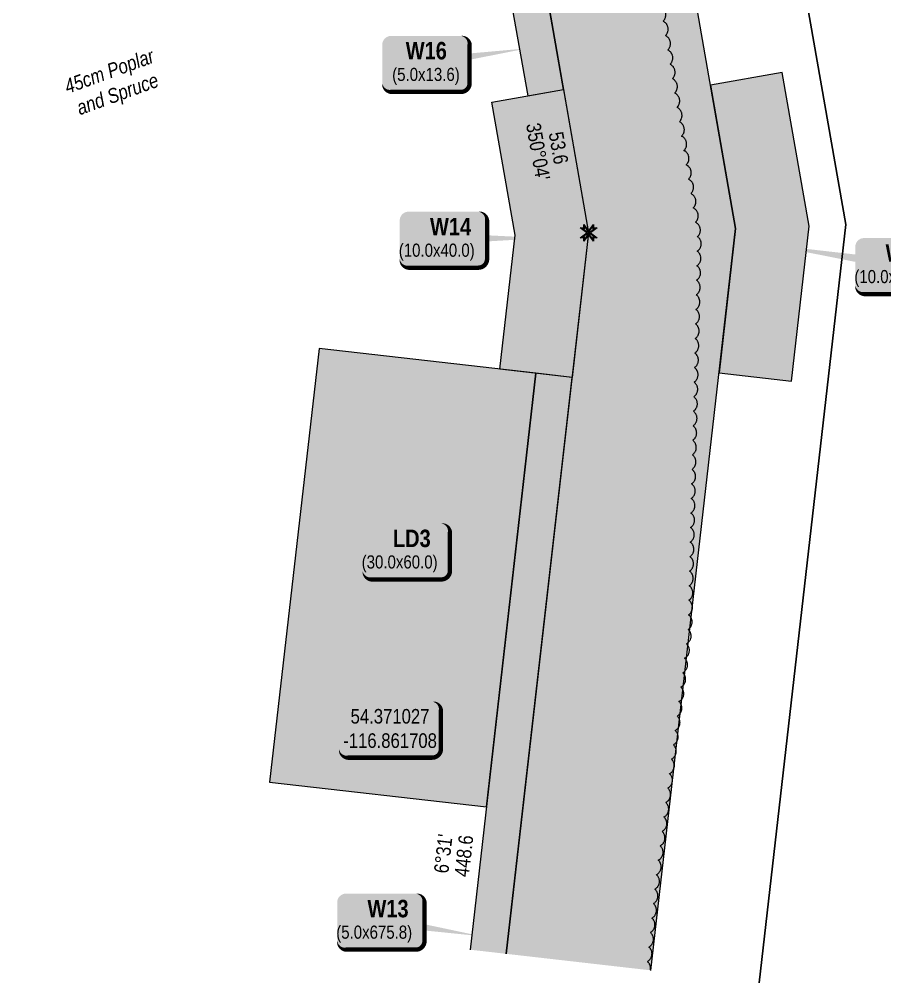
# Model space of a CAD drawing. Extents: x 507923 to 518388, y 6020717 to 6030806.
# Drawn here: x 514898 to 515493, y 6023086 to 6023748 of the extents above; entities that cross this region are included whole.
import ezdxf
from ezdxf.enums import TextEntityAlignment as Align

# ---------------------------------------------------------------- set-up
doc = ezdxf.new("R2010")
doc.units = 0
doc.header["$LTSCALE"] = 5
doc.linetypes.add('0', pattern=[1, 1, 0])
for name, color, linetype in [('DETAIL-T', 7, 'Continuous'), ('F-RW', 190, 'Continuous'), ('L-BD1', 253, 'Continuous'), ('L-MON', 1, 'Continuous'), ('P-PROPOSED', 10, 'Continuous'), ('P-PROPOSED-H', 21, 'Continuous'), ('P-TEMP-BLOCKS', 250, 'Continuous'), ('P-TEMP-H', 41, 'Continuous'), ('P-TEMP_WORKSPACE', 46, 'Continuous'), ('T-BUSH', 110, '0'), ('T-BUSH-T', 110, 'Continuous')]:
    doc.layers.add(name, color=color, linetype=linetype)
doc.styles.add('80', font='ARIALN.TTF', dxfattribs={"height": 10})
doc.styles.add('80L', font='ARIALN.TTF', dxfattribs={"height": 10})
doc.styles.add('80LS', font='ARIALNI.TTF', dxfattribs={"height": 10})
doc.styles.add('BOLD', font='ARIALNB.TTF')

# ---------------------------------------------------------------- blocks, each defined once
blk = doc.blocks.new('*U739')
at = {"true_color": 0xff8aff}
h = blk.add_hatch(color=211, dxfattribs=at)
edge = h.paths.add_edge_path()
edge.add_line((-24, -20), (24, -20))
edge.add_arc((24, -14), 6, 270, 360)
edge.add_line((30, -14), (30, 12.5))
edge.add_arc((24, 12.5), 6, 0, 90)
edge.add_line((24, 18.5), (-24, 18.5))
edge.add_arc((-24, 12.5), 6, 90, 180)
edge.add_line((-30, 12.5), (-30, -14))
edge.add_arc((-24, -14), 6, 180, 270)
at = {"color": 250, "flags": 128}
blk.add_lwpolyline([(-24, -20, 3, 3, 0), (24, -20, 3, 3, 0.414214), (30, -14, 3, 3, 0), (30, 12.5, 3, 0, 0.414214), (24, 18.5, 0, 0, 0), (-24, 18.5, 0, 0, 0.414214), (-30, 12.5, 0, 0, 0), (-30, -14, 0, 3, 0.414214)], format="xyseb", close=True, dxfattribs=at)
at = {"flags": 128}
blk.add_lwpolyline([(68.8, 0.35, 0, 7.5, 0), (0, 0, 0, 0, 0)], format="xyseb", dxfattribs=at)
at = {"color": 250}
for tag, p, height, style in [('TEMP_AREA_W1_001', (-9.21, 2.24), 12, 'BOLD'), ('ENTER_TEXT_001', (-30.66, -12.47), 9, '80')]:
    blk.add_attdef(tag, p, '', height=height, dxfattribs=dict(at, style=style))
blk = doc.blocks.new('*U373')
at = {"true_color": 0xff8aff}
h = blk.add_hatch(color=211, dxfattribs=at)
edge = h.paths.add_edge_path()
edge.add_line((-24, -20), (24, -20))
edge.add_arc((24, -14), 6, 270, 360)
edge.add_line((30, -14), (30, 12.5))
edge.add_arc((24, 12.5), 6, 0, 90)
edge.add_line((24, 18.5), (-24, 18.5))
edge.add_arc((-24, 12.5), 6, 90, 180)
edge.add_line((-30, 12.5), (-30, -14))
edge.add_arc((-24, -14), 6, 180, 270)
at = {"color": 250, "flags": 128}
blk.add_lwpolyline([(-24, -20, 3, 3, 0), (24, -20, 3, 3, 0.414214), (30, -14, 3, 3, 0), (30, 12.5, 3, 0, 0.414214), (24, 18.5, 0, 0, 0), (-24, 18.5, 0, 0, 0.414214), (-30, 12.5, 0, 0, 0), (-30, -14, 0, 3, 0.414214)], format="xyseb", close=True, dxfattribs=at)
at = {"flags": 128}
blk.add_lwpolyline([(22.01, 6.44, 0, 7.5, 0), (0, 0, 0, 0, 0)], format="xyseb", dxfattribs=at)
at = {"color": 250}
for tag, p, height, style in [('TEMP_AREA_W1_001', (-9.21, 2.24), 12, 'BOLD'), ('ENTER_TEXT_001', (-30.66, -12.47), 9, '80')]:
    blk.add_attdef(tag, p, '', height=height, dxfattribs=dict(at, style=style))
blk = doc.blocks.new('*U372')
at = {"true_color": 0xff8aff}
h = blk.add_hatch(color=211, dxfattribs=at)
edge = h.paths.add_edge_path()
edge.add_line((-24, -20), (24, -20))
edge.add_arc((24, -14), 6, 270, 360)
edge.add_line((30, -14), (30, 12.5))
edge.add_arc((24, 12.5), 6, 0, 90)
edge.add_line((24, 18.5), (-24, 18.5))
edge.add_arc((-24, 12.5), 6, 90, 180)
edge.add_line((-30, 12.5), (-30, -14))
edge.add_arc((-24, -14), 6, 180, 270)
at = {"color": 250, "flags": 128}
blk.add_lwpolyline([(-24, -20, 3, 3, 0), (24, -20, 3, 3, 0.414214), (30, -14, 3, 3, 0), (30, 12.5, 3, 0, 0.414214), (24, 18.5, 0, 0, 0), (-24, 18.5, 0, 0, 0.414214), (-30, 12.5, 0, 0, 0), (-30, -14, 0, 3, 0.414214)], format="xyseb", close=True, dxfattribs=at)
at = {"flags": 128}
blk.add_lwpolyline([(-90.25, 14.08, 0, 7.5, 0), (0, 0, 0, 0, 0)], format="xyseb", dxfattribs=at)
at = {"color": 250}
for tag, p, height, style in [('TEMP_AREA_W1_001', (-9.21, 2.24), 12, 'BOLD'), ('ENTER_TEXT_001', (-30.66, -12.47), 9, '80')]:
    blk.add_attdef(tag, p, '', height=height, dxfattribs=dict(at, style=style))
blk = doc.blocks.new('*U639')
h = blk.add_hatch(color=254)
edge = h.paths.add_edge_path()
edge.add_line((-29, -20), (29, -20))
edge.add_arc((29, -14), 6, 270, 360)
edge.add_line((35, -14), (35, 12.5))
edge.add_arc((29, 12.5), 6, 0, 90)
edge.add_line((29, 18.5), (-29, 18.5))
edge.add_arc((-29, 12.5), 6, 90, 180)
edge.add_line((-35, 12.5), (-35, -14))
edge.add_arc((-29, -14), 6, 180, 270)
at = {"color": 1, "flags": 128}
blk.add_lwpolyline([(-29, -20, 3, 3, 0), (29, -20, 3, 3, 0.414214), (35, -14, 3, 3, 0), (35, 12.5, 3, 0, 0.414214), (29, 18.5, 0, 0, 0), (-29, 18.5, 0, 0, 0.414214), (-35, 12.5, 0, 0, 0), (-35, -14, 0, 3, 0.414214)], format="xyseb", close=True, dxfattribs=at)
blk.add_lwpolyline([(66.22, -53.82, 0, 10, 0), (0, 0, 5, 5, 0)], format="xyseb", dxfattribs=at)
at = {"color": 1, "style": '80'}
blk.add_attdef('ENTER_TEXT_001', (-35.99, -5), '', height=10, dxfattribs=at)
blk = doc.blocks.new('TEMP')
h = blk.add_hatch(color=255)
h.dxf.hatch_style = 1
h.paths.add_polyline_path([(0, 0.25), (-0.67, 1.15), (-0.67, 0.67), (-1.15, 0.67), (-0.25, 0), (-1.15, -0.67), (-0.67, -0.67), (-0.67, -1.15), (0, -0.25), (0.67, -1.15), (0.67, -0.67), (1.15, -0.67), (0.25, 0), (1.15, 0.67), (0.67, 0.67), (0.67, 1.15)])
h.paths.add_polyline_path([(0.57, 0.85), (0.57, 0.57), (0.85, 0.57), (0.08, 0), (0.85, -0.57), (0.57, -0.57), (0.57, -0.85), (0, -0.08), (-0.57, -0.85), (-0.57, -0.57), (-0.85, -0.57), (-0.08, 0), (-0.85, 0.57), (-0.57, 0.57), (-0.57, 0.85), (0, 0.08)], flags=16)
h = blk.add_hatch(color=1)
h.dxf.hatch_style = 1
h.paths.add_polyline_path([(0, 0.08), (-0.57, 0.85), (-0.57, 0.57), (-0.85, 0.57), (-0.08, 0), (-0.85, -0.57), (-0.57, -0.57), (-0.57, -0.85), (0, -0.08), (0.57, -0.85), (0.57, -0.57), (0.85, -0.57), (0.08, 0), (0.85, 0.57), (0.57, 0.57), (0.57, 0.85)])
at = {"color": 1}
for p, q in [((-0.08, 0), (0.08, 0)), ((0, 0.08), (0, -0.08))]:
    blk.add_line(p, q, dxfattribs=at)
at = {"color": 255, "flags": 128}
blk.add_lwpolyline([(-0.25, 0), (-1.15, 0.67), (-0.67, 0.67), (-0.67, 1.15), (0, 0.25), (0.67, 1.15), (0.67, 0.67), (1.15, 0.67), (0.25, 0), (1.15, -0.67), (0.67, -0.67), (0.67, -1.15), (0, -0.25), (-0.67, -1.15), (-0.67, -0.67), (-1.15, -0.67)], close=True, dxfattribs=at)
at = {"color": 1, "flags": 128}
blk.add_lwpolyline([(-0.08, 0), (-0.85, 0.57), (-0.57, 0.57), (-0.57, 0.85), (0, 0.08), (0.57, 0.85), (0.57, 0.57), (0.85, 0.57), (0.08, 0), (0.85, -0.57), (0.57, -0.57), (0.57, -0.85), (0, -0.08), (-0.57, -0.85), (-0.57, -0.57), (-0.85, -0.57)], close=True, dxfattribs=at)
blk = doc.blocks.new('*U738')
at = {"true_color": 0xff8aff}
h = blk.add_hatch(color=211, dxfattribs=at)
edge = h.paths.add_edge_path()
edge.add_line((-24, -20), (24, -20))
edge.add_arc((24, -14), 6, 270, 360)
edge.add_line((30, -14), (30, 12.5))
edge.add_arc((24, 12.5), 6, 0, 90)
edge.add_line((24, 18.5), (-24, 18.5))
edge.add_arc((-24, 12.5), 6, 90, 180)
edge.add_line((-30, 12.5), (-30, -14))
edge.add_arc((-24, -14), 6, 180, 270)
at = {"color": 250, "flags": 128}
blk.add_lwpolyline([(-24, -20, 3, 3, 0), (24, -20, 3, 3, 0.414214), (30, -14, 3, 3, 0), (30, 12.5, 3, 0, 0.414214), (24, 18.5, 0, 0, 0), (-24, 18.5, 0, 0, 0.414214), (-30, 12.5, 0, 0, 0), (-30, -14, 0, 3, 0.414214)], format="xyseb", close=True, dxfattribs=at)
at = {"flags": 128}
blk.add_lwpolyline([(68.82, -10.76, 0, 7.5, 0), (0, 0, 0, 0, 0)], format="xyseb", dxfattribs=at)
at = {"color": 250}
for tag, p, height, style in [('TEMP_AREA_W1_001', (-9.21, 2.24), 12, 'BOLD'), ('ENTER_TEXT_001', (-30.66, -12.47), 9, '80')]:
    blk.add_attdef(tag, p, '', height=height, dxfattribs=dict(at, style=style))
blk = doc.blocks.new('*U740')
at = {"true_color": 0xff8aff}
h = blk.add_hatch(color=211, dxfattribs=at)
edge = h.paths.add_edge_path()
edge.add_line((-24, -20), (24, -20))
edge.add_arc((24, -14), 6, 270, 360)
edge.add_line((30, -14), (30, 12.5))
edge.add_arc((24, 12.5), 6, 0, 90)
edge.add_line((24, 18.5), (-24, 18.5))
edge.add_arc((-24, 12.5), 6, 90, 180)
edge.add_line((-30, 12.5), (-30, -14))
edge.add_arc((-24, -14), 6, 180, 270)
at = {"color": 250, "flags": 128}
blk.add_lwpolyline([(-24, -20, 3, 3, 0), (24, -20, 3, 3, 0.414214), (30, -14, 3, 3, 0), (30, 12.5, 3, 0, 0.414214), (24, 18.5, 0, 0, 0), (-24, 18.5, 0, 0, 0.414214), (-30, 12.5, 0, 0, 0), (-30, -14, 0, 3, 0.414214)], format="xyseb", close=True, dxfattribs=at)
at = {"flags": 128}
blk.add_lwpolyline([(69.86, 9.98, 0, 7.5, 0), (0, 0, 0, 0, 0)], format="xyseb", dxfattribs=at)
at = {"color": 250}
for tag, p, height, style in [('TEMP_AREA_W1_001', (-9.21, 2.24), 12, 'BOLD'), ('ENTER_TEXT_001', (-30.66, -12.47), 9, '80')]:
    blk.add_attdef(tag, p, '', height=height, dxfattribs=dict(at, style=style))

msp = doc.modelspace()

# ---------------------------------------------------------------- hatches: boundary and pattern name
at = {"layer": 'P-PROPOSED-H'}
h = msp.add_hatch(color=256, dxfattribs=at)
h.dxf.hatch_style = 1
h.paths.add_polyline_path([(515331.939, 6023094.927), (515232.638, 6023106.275), (515289.244, 6023601.592), (515243.054, 6023865.303), (515243.006, 6023931.283), (514898.843, 6023931.032), (514898.265, 6024613.191), (515199.893, 6024701.314), (515240.15, 6024724.715), (515254.05, 6024847.006), (515422.96, 6024980.928), (515467.589, 6025371.365), (515566.889, 6025360.014), (515517.55, 6024928.376), (515348.67, 6024794.477), (515333.787, 6024663.54), (515239.602, 6024608.791), (514998.275, 6024538.285), (514998.704, 6024031.052), (515362.514, 6024031.317), (515343.99, 6023868.343), (515390.185, 6023604.601)])
at = {"layer": 'P-TEMP-H'}
h = msp.add_hatch(color=256, dxfattribs=at)
h.dxf.hatch_style = 1
h.paths.add_polyline_path([(515235.686, 6023762.544), (515247.388, 6023695.729), (515272, 6023700.04), (515260.298, 6023766.855)])
h = msp.add_hatch(color=256, dxfattribs=at)
h.dxf.hatch_style = 1
h.paths.add_polyline_path([(515428.487, 6023499.627), (515440.655, 6023606.106), (515422.165, 6023711.67), (515372.941, 6023703.049), (515390.185, 6023604.601), (515378.836, 6023505.301)])
h = msp.add_hatch(color=256, dxfattribs=at)
h.dxf.hatch_style = 1
h.paths.add_polyline_path([(515228.245, 6023507.966), (515238.773, 6023600.087), (515222.776, 6023691.418), (515272, 6023700.04), (515289.244, 6023601.592), (515277.896, 6023502.292)])
h = msp.add_hatch(color=256, dxfattribs=at)
h.dxf.hatch_style = 1
h.paths.add_polyline_path([(515104.12, 6023522.151), (515070.076, 6023224.25), (515219.026, 6023207.228), (515253.07, 6023505.129)])
h = msp.add_hatch(color=256, dxfattribs=at)
h.dxf.hatch_style = 1
h.paths.add_polyline_path([(515232.638, 6023106.275), (515207.813, 6023109.113), (515253.07, 6023505.129), (515277.896, 6023502.292)])

# ---------------------------------------------------------------- linework, layer by layer
at = {"layer": 'F-RW', "flags": 128}
for points in [[(515331.939, 6023094.927), (515390.185, 6023604.601), (515343.99, 6023868.343), (515362.514, 6024031.317), (515388.391, 6024259.962), (515403.42, 6024392.239), (515414.945, 6024493.682), (515420.586, 6024543.336), (515423.056, 6024568.869), (515443.412, 6024741.828), (515612.067, 6024875.683), (515666.285, 6025348.653)], [(515406.327, 6023086.426), (515465.857, 6023607.261), (515419.645, 6023871.023), (515474.609, 6024354.807), (515510.406, 6024411.463), (515554.862, 6024481.793), (515584.492, 6024528.678), (515599.31, 6024552.116), (515664.101, 6024664.428), (515682.986, 6024836.823), (515740.492, 6025340.146)], [(515740.492, 6025340.146), (515711.01, 6025082.107), (515682.986, 6024836.823), (515514.163, 6024702.955), (515474.609, 6024354.807), (515419.645, 6023871.023), (515465.857, 6023607.261), (515406.334, 6023086.425)]]:
    msp.add_lwpolyline(points, dxfattribs=at)
at = {"layer": 'P-PROPOSED', "flags": 128}
for points in [[(515467.589, 6025371.365), (515422.96, 6024980.928), (515254.05, 6024847.006), (515240.15, 6024724.715), (515199.893, 6024701.314), (514898.265, 6024613.191), (514898.843, 6023931.032), (515243.006, 6023931.283), (515243.054, 6023865.303), (515289.244, 6023601.592), (515232.638, 6023106.275)], [(515331.939, 6023094.927), (515390.185, 6023604.601), (515343.99, 6023868.343), (515362.514, 6024031.317), (514998.704, 6024031.052), (514998.275, 6024538.285), (515239.602, 6024608.791), (515333.787, 6024663.54), (515348.67, 6024794.477), (515517.55, 6024928.376), (515566.889, 6025360.014)]]:
    msp.add_lwpolyline(points, dxfattribs=at)
at = {"layer": 'P-TEMP_WORKSPACE', "flags": 128}
msp.add_lwpolyline([(515235.686, 6023762.544), (515247.388, 6023695.729), (515272, 6023700.04), (515260.298, 6023766.855)], close=True, dxfattribs=at)
at = {"layer": 'P-TEMP_WORKSPACE'}
for points in [[(515428.487, 6023499.627), (515440.655, 6023606.106), (515422.165, 6023711.67), (515372.941, 6023703.049), (515390.185, 6023604.601), (515378.836, 6023505.301)], [(515228.245, 6023507.966), (515238.773, 6023600.087), (515222.776, 6023691.418), (515272, 6023700.04), (515289.244, 6023601.592), (515277.896, 6023502.292)], [(515228.245, 6023507.966), (515238.773, 6023600.087), (515222.776, 6023691.418), (515272, 6023700.04), (515289.244, 6023601.592), (515277.896, 6023502.292)], [(515104.12, 6023522.151), (515070.076, 6023224.25), (515219.026, 6023207.228), (515253.07, 6023505.129), (515104.12, 6023522.151)]]:
    msp.add_lwpolyline(points, close=True, dxfattribs=at)
at = {"layer": 'P-TEMP_WORKSPACE', "flags": 128}
msp.add_lwpolyline([(515232.638, 6023106.275), (515277.896, 6023502.292), (515253.07, 6023505.129), (515207.813, 6023109.113)], dxfattribs=at)
at = {"layer": 'T-BUSH', "flags": 128}
msp.add_lwpolyline([(515331.547, 6023094.944, 0.2822418), (515329.617, 6023101.024, 0.5205671), (515330.638, 6023110.967, 0.5205671), (515331.659, 6023120.909, 0.5205671), (515332.68, 6023130.851, 0.5205671), (515333.701, 6023140.794, 0.5205671), (515334.722, 6023150.736, 0.5205671), (515335.785, 6023160.674, 0.5205671), (515337.076, 6023170.585, 0.5205671), (515338.367, 6023180.495, 0.5205671), (515339.658, 6023190.406, 0.5205671), (515340.949, 6023200.317, 0.5205671), (515342.24, 6023210.228, 0.5205671), (515343.531, 6023220.139, 0.5205671), (515344.822, 6023230.05, 0.5205671), (515346.113, 6023239.961, 0.5205671), (515347.404, 6023249.872, 0.5205671), (515348.695, 6023259.783, 0.5205671), (515349.986, 6023269.694, 0.5205671), (515351.277, 6023279.605, 0.5205671), (515352.568, 6023289.516, 0.5205671), (515353.859, 6023299.427, 0.5205671), (515355.15, 6023309.338, 0.5205671), (515356.441, 6023319.248, 0.5205671), (515357.57, 6023329.172, 0.5205671), (515357.811, 6023339.164, 0.5205671), (515358.051, 6023349.155, 0.5205671), (515358.292, 6023359.147, 0.5205671), (515358.532, 6023369.139, 0.5205671), (515358.773, 6023379.131, 0.5205671), (515359.013, 6023389.122, 0.5205671), (515359.254, 6023399.114, 0.5205671), (515359.494, 6023409.106, 0.5205671), (515359.734, 6023419.098, 0.5205671), (515359.975, 6023429.089, 0.5205671), (515360.215, 6023439.081, 0.5205671), (515360.456, 6023449.073, 0.5205671), (515360.696, 6023459.065, 0.5205671), (515360.937, 6023469.056, 0.5205671), (515361.177, 6023479.048, 0.5205671), (515361.418, 6023489.04, 0.5205671), (515361.658, 6023499.032, 0.5205671), (515361.899, 6023509.024, 0.5205671), (515362.139, 6023519.015, 0.5205671), (515362.379, 6023529.007, 0.5205671), (515362.62, 6023538.999, 0.5205671), (515362.86, 6023548.991, 0.5205671), (515363.101, 6023558.982, 0.5205671), (515363.341, 6023568.974, 0.5205671), (515363.582, 6023578.966, 0.5205671), (515363.822, 6023588.958, 0.5205671), (515364.063, 6023598.949, 0.5205671), (515362.629, 6023608.828, 0.5205671), (515361.042, 6023618.695, 0.5205671), (515359.454, 6023628.563, 0.5205671), (515357.866, 6023638.431, 0.5205671), (515356.278, 6023648.298, 0.5205671), (515354.69, 6023658.166, 0.5205671), (515353.102, 6023668.034, 0.5205671), (515351.515, 6023677.902, 0.5205671), (515349.927, 6023687.769, 0.5205671), (515348.339, 6023697.637, 0.5205671), (515346.751, 6023707.505, 0.5205671), (515345.163, 6023717.372, 0.5205671), (515343.575, 6023727.24, 0.5205671), (515341.988, 6023737.108, 0.5205671), (515340.4, 6023746.976, 0.5205671), (515338.812, 6023756.843, 0.5205671), (515337.224, 6023766.711, 0.5205671), (515335.636, 6023776.579, 0.5205671), (515334.048, 6023786.447, 0.5205671), (515332.461, 6023796.314, 0.5205671), (515330.873, 6023806.182, 0.5205671), (515331.568, 6023815.958, 0.5205671), (515333.939, 6023825.668, 0.5205671), (515336.31, 6023835.377, 0.5205671), (515338.682, 6023845.086, 0.5205671), (515341.053, 6023854.795, 0.5205671), (515343.424, 6023864.505, 0.0524969), (515344.56, 6023865.09, 0.0524969)], format="xyb", dxfattribs=at)

# ---------------------------------------------------------------- block references
at = {"layer": 'DETAIL-T'}
ref = msp.add_blockref('*U639', (515152.808, 6023261.05), dxfattribs=at)
ref.add_attrib('ENTER_TEXT_001', '54.371027', (515125.775, 6023264.469), dxfattribs={"layer": '0', "color": 1, "height": 10, "style": '80'})
ref.add_attrib('ENTER_TEXT_002', '-116.861708', (515120.717, 6023247.761), dxfattribs={"layer": '0', "color": 1, "height": 10, "style": '80'})
at = {"layer": 'L-MON', "xscale": 4.99732665, "yscale": 4.99732665, "zscale": 4.99732665}
msp.add_blockref('TEMP', (515289.244, 6023601.592), dxfattribs=at)
at = {"layer": 'P-TEMP-BLOCKS'}
ref = msp.add_blockref('*U740', (515177.528, 6023718.382), dxfattribs=dict(at, xscale=0.99946533, yscale=0.99946533, zscale=0.99946533))
ref.add_attrib('TEMP_AREA_W1_001', 'W16', (515163.624, 6023720.728), dxfattribs={"layer": '0', "color": 250, "height": 11.9936, "style": 'BOLD'})
ref.add_attrib('ENTER_TEXT_001', '(5.0x13.6)', (515154.331, 6023705.919), dxfattribs={"layer": '0', "color": 250, "height": 8.9952, "style": '80'})
at = {"layer": 'P-TEMP-BLOCKS', "xscale": 0.99946533, "yscale": 0.99946533, "zscale": 0.99946533}
for name, p, values in [('*U739', (515189.503, 6023597.635), {'TEMP_AREA_W1_001': 'W14', 'ENTER_TEXT_001': '(10.0x40.0)'}), ('*U372', (515502.352, 6023579.515), {'TEMP_AREA_W1_001': 'W15', 'ENTER_TEXT_001': '(10.0x40.0)'}), ('*U373', (515164.031, 6023383.463), {'TEMP_AREA_W1_001': 'LD3', 'ENTER_TEXT_001': '(30.0x60.0)'}), ('*U738', (515146.557, 6023129.14), {'TEMP_AREA_W1_001': 'W13', 'ENTER_TEXT_001': '(5.0x675.8)'})]:
    msp.add_blockref(name, p, dxfattribs=at).add_auto_attribs(values)

# ---------------------------------------------------------------- texts
at = {"layer": 'L-BD1', "style": '80L'}
for s, rotation, p in [("350°04'", 279.998346, (515254.576, 6023657.417)), ('53.6', 279.998346, (515268.602, 6023659.89)), ("6°31'", 83.499194, (515189.392, 6023175.12)), ('448.6', 83.499194, (515203.543, 6023173.508))]:
    msp.add_text(s, height=9.9947, rotation=rotation, dxfattribs=at).set_placement(p, align=Align.MIDDLE)
at = {"layer": 'T-BUSH-T', "insert": (514958.276, 6023717.39), "char_height": 9.99465, "width": 65.37199, "attachment_point": 2, "rotation": 20, "style": '80LS'}
msp.add_mtext('45cm Poplar\\Pand Spruce', dxfattribs=at)

doc.saveas('drawing.dxf')
